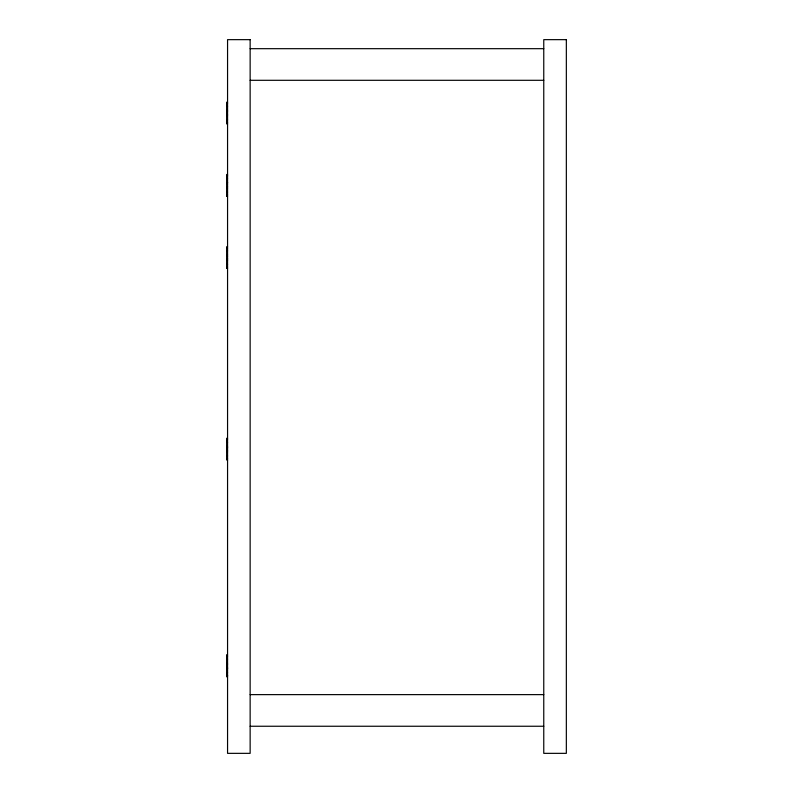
<?xml version="1.0" encoding="UTF-8"?>
<svg xmlns="http://www.w3.org/2000/svg" width="793" height="793" viewBox="0 0 793 793"><rect width="100%" height="100%" fill="white"/><g stroke="black" fill="none" stroke-linecap="round" stroke-linejoin="round"><path stroke-width="1.19" d="M250.142 48.68L543.76 48.68M250.142 80.301L543.76 80.301M227.561 102.228L226.659 102.198L226.659 123.906L227.561 123.906M226.659 103.556L227.561 103.586M226.659 106.262L227.561 106.282M226.659 110.326L227.561 110.356M226.659 111.684L227.561 111.714M226.659 114.39L227.561 114.42M226.659 115.748L227.561 115.778M226.659 119.812L227.561 119.832M226.659 122.528L227.561 122.558M227.561 174.5L226.659 174.47L226.659 196.178L227.561 196.178L226.659 196.149M226.659 178.534L227.561 178.554M226.659 183.956L227.561 183.986M226.659 186.662L227.561 186.692M226.659 188.02L227.561 188.05M226.659 192.084L227.561 192.104M226.659 194.8L227.561 194.83M227.561 246.772L226.659 246.742L226.659 268.46M226.659 248.1L227.561 248.13M226.659 250.806L227.561 250.826M226.659 254.87L227.561 254.9M226.659 256.228L227.561 256.258M226.659 260.292L227.561 260.322M226.659 264.356L227.561 264.376M226.659 267.072L227.561 267.102M226.659 268.43L227.561 268.46M227.561 438.301L226.659 438.271L226.659 459.98L227.561 459.98M226.659 439.619L227.561 439.649M226.659 442.335L227.561 442.345M226.659 446.4L227.561 446.429M226.659 450.464L227.561 450.493M226.659 451.822L227.561 451.851M226.659 455.886L227.561 455.896M226.659 458.592L227.561 458.622M226.659 655.087L227.561 655.107L226.659 655.117L226.659 676.796L227.561 676.796M226.659 656.445L227.561 656.475M226.659 659.152L227.561 659.171M226.659 663.216L227.561 663.245M226.659 664.593L227.561 664.603M226.659 667.3L227.561 667.31M226.659 668.658L227.561 668.658M226.659 668.668L227.561 668.668M226.659 672.702L227.561 672.722M250.142 694.628L543.76 694.628M250.142 726.249L543.76 726.249M250.142 39.65L227.561 39.65L227.561 753.35L250.142 753.35L250.142 39.65M566.341 39.65L543.76 39.65L543.76 753.35L566.341 753.35L566.341 39.65M227.561 175.838L226.659 175.828L227.561 175.858M227.561 182.598L226.659 182.598L227.561 182.628M227.561 258.944L226.659 258.944L227.561 258.974M227.561 447.767L226.659 447.758L227.561 447.787M227.561 675.428L226.659 675.418L227.561 675.448"/></g></svg>
